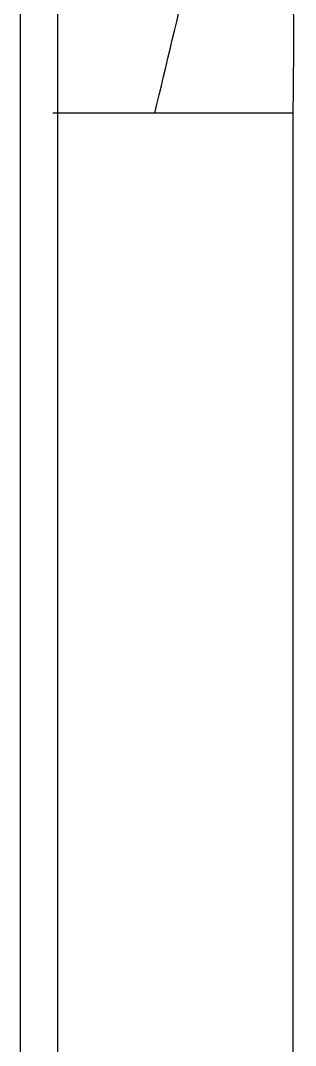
# Model space of a CAD drawing. Header units: millimetres. Extents: x -33000 to 294000, y 0 to 42408.
# Drawn here: x 239923.6 to 239938.4, y 18518.6 to 18574.1 of the extents above; entities that cross this region are included whole.
import ezdxf

# ---------------------------------------------------------------- set-up
doc = ezdxf.new("R2010")
doc.units = ezdxf.units.MM
doc.header["$LTSCALE"] = 50
doc.layers.add('arch', color=8, linetype='Continuous')

# ---------------------------------------------------------------- blocks, each defined once
blk = doc.blocks.new('A$C6CF502EC')
blk.add_line((-157.11, -40.997), (-157.11, -99.532))
for points in [[(-144.36, -250), (-144.36, -9.5)], [(-142.359, -9.493), (-142.359, -249)]]:
    blk.add_open_spline(points, degree=1)
for points, knots in [([(-149.625, -99.479), (-150.256, -102.123), (-150.888, -104.77), (-151.838, -108.749), (-152.156, -110.076), (-152.79, -112.732), (-153.107, -114.061), (-153.584, -116.055), (-153.743, -116.719), (-154.06, -118.049), (-154.537, -120.043), (-155.172, -122.702), (-155.648, -124.697), (-155.887, -125.694), (-155.966, -126.027), (-156.125, -126.691), (-156.363, -127.689), (-156.602, -128.686), (-156.919, -130.015), (-157.078, -130.68), (-157.237, -131.345)], [0, 0, 0, 0, 0.25, 0.25, 0.375, 0.375, 0.5, 0.5, 0.5625, 0.5625, 0.625, 0.75, 0.8125, 0.8125, 0.84375, 0.84375, 0.875, 0.9375, 0.9375, 1, 1, 1, 1]), ([(-157.109, -99.479), (-157.143, -100.786), (-157.134, -103.207), (-157.166, -106.488), (-156.667, -108.519), (-156.49, -109.46), (-156.439, -109.704)], [0, 0, 0, 0, 0.316473, 0.617682, 0.895173, 1, 1, 1, 1]), ([(-157.11, -99.479), (-157.11, -99.479), (-157.066, -99.479), (-156.893, -99.479), (-156.763, -99.479), (-156.42, -99.479), (-156.206, -99.479), (-155.7, -99.479), (-155.408, -99.479), (-154.749, -99.479), (-154.382, -99.479), (-153.584, -99.479), (-153.152, -99.479), (-152.229, -99.479), (-151.739, -99.479), (-150.712, -99.479), (-150.175, -99.479), (-149.619, -99.479)], [0, 0, 0, 0, 0.125, 0.125, 0.25, 0.25, 0.375, 0.375, 0.5, 0.5, 0.625, 0.625, 0.75, 0.75, 0.875, 0.875, 1, 1, 1, 1]), ([(-149.619, -99.479), (-149.189, -99.479), (-148.749, -99.479), (-147.851, -99.479), (-147.394, -99.479), (-146.468, -99.479), (-146, -99.479), (-145.058, -99.479), (-144.583, -99.479), (-144.109, -99.479)], [0, 0, 0, 0, 0.25, 0.25, 0.5, 0.5, 0.75, 0.75, 1, 1, 1, 1])]:
    blk.add_open_spline(points, degree=3, knots=knots)

msp = doc.modelspace()

# ---------------------------------------------------------------- block references
at = {"layer": 'arch', "ltscale": 25, "rotation": 180}
msp.add_blockref('A$C6CF502EC', (239781.206, 18469.605), dxfattribs=at)

doc.saveas('drawing.dxf')
